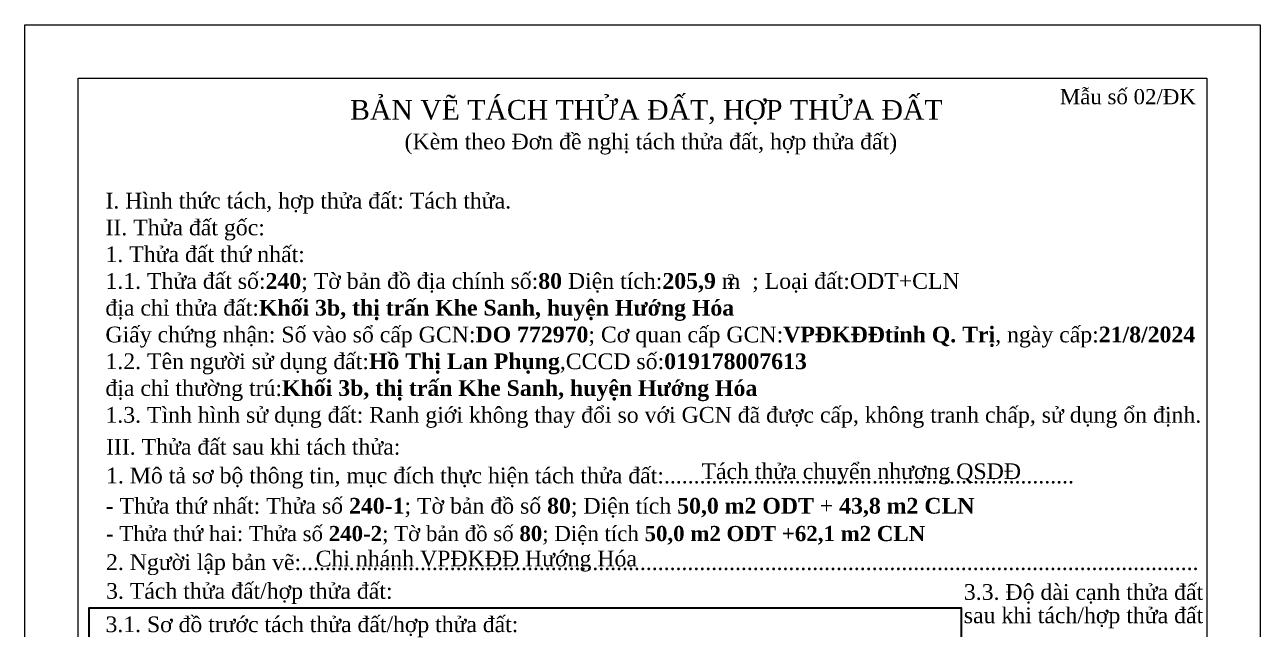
# Model space of a CAD drawing. Header units: metres. Extents: x 551503 to 551603, y 1838698 to 1838809.
# Drawn here: x 551503.23 to 551550.51, y 1838785.1 to 1838808.23 of the extents above; entities that cross this region are included whole.
import ezdxf
from ezdxf.enums import TextEntityAlignment as Align

# ---------------------------------------------------------------- set-up
doc = ezdxf.new("R2010")
doc.units = ezdxf.units.M
doc.header["$MEASUREMENT"] = 0
doc.layers.add('Level 1', color=7, linetype='Continuous', lineweight=0)
doc.layers.add('Level 2', color=7, linetype='Continuous', lineweight=0)
doc.styles.add('Style-Times New Roman', font='times.ttf')

msp = doc.modelspace()

# ---------------------------------------------------------------- linework, layer by layer
at = {"layer": 'Level 1', "color": 250, "linetype": 'Continuous', "lineweight": 30, "flags": 128}
msp.add_lwpolyline([(551539.076, 1838765.052), (551539.076, 1838785.916), (551505.683, 1838785.916), (551505.683, 1838765.052)], dxfattribs=at)
at = {"layer": 'Level 2', "color": 3, "linetype": 'Continuous', "lineweight": 0, "flags": 128}
msp.add_lwpolyline([(551503.227, 1838808.23), (551550.512, 1838808.23), (551550.512, 1838739.984), (551503.227, 1838739.984), (551503.227, 1838808.23)], close=True, dxfattribs=at)
at = {"layer": 'Level 2', "color": 30, "linetype": 'Continuous', "lineweight": 0, "flags": 128}
msp.add_lwpolyline([(551505.268, 1838806.188), (551548.47, 1838806.188), (551548.47, 1838742.025), (551505.268, 1838742.025), (551505.268, 1838806.188)], close=True, dxfattribs=at)

# ---------------------------------------------------------------- texts
at = {"layer": 'Level 1', "color": 250, "linetype": 'Continuous', "lineweight": 0, "style": 'Style-Times New Roman'}
msp.add_text('BẢN VẼ TÁCH THỬA ĐẤT, HỢP THỬA ĐẤT', height=0.75287, dxfattribs=at).set_placement((551527.015, 1838804.974), align=Align.MIDDLE_CENTER)
for s, height, p in [('Mẫu số 02/ĐK', 0.57968, (551542.842, 1838805.188)), ('(Kèm theo Đơn đề nghị tách thửa đất, hợp thửa đất)', 0.6023, (551517.765, 1838803.462)), ('III. Thửa đất sau khi tách thửa:', 0.6023, (551506.338, 1838791.784)), ('1. Mô tả sơ bộ thông tin, mục đích thực hiện tách thửa đất:.....................................................................', 0.602296, (551506.338, 1838790.686)), ('Tách thửa chuyển nhượng QSDĐ', 0.6023, (551529.125, 1838790.847)), ('2. Người lập bản vẽ:.......................................................................................................................................................', 0.602296, (551506.338, 1838787.372)), ('Chi nhánh VPĐKĐĐ Hướng Hóa', 0.6023, (551514.362, 1838787.509)), ('3. Tách thửa đất/hợp thửa đất:', 0.6023, (551506.338, 1838786.27))]:
    msp.add_text(s, height=height, dxfattribs=at).set_placement(p)
at = {"layer": 'Level 1', "color": 5, "linetype": 'Continuous', "lineweight": 0, "style": 'Style-Times New Roman'}
msp.add_text('2', height=0.406, dxfattribs=at).set_placement((551530.114, 1838798.287))
at = {"layer": 'Level 1', "color": 254, "linetype": 'Continuous', "lineweight": 0, "style": 'Style-Times New Roman'}
msp.add_text('3.1. Sơ đồ trước tách thửa đất/hợp thửa đất:', height=0.6, dxfattribs=at).set_placement((551506.32, 1838784.994))
at = {"layer": 'Level 1', "color": 18, "linetype": 'Continuous', "lineweight": 0, "true_color": 0x000000, "insert": (551506.316, 1838788.711), "char_height": 0.602296, "attachment_point": 7, "line_spacing_factor": 1.02, "style": 'Style-Times New Roman'}
msp.add_mtext('I. Hình thức tách, hợp thửa đất: Tách thửa.\\PII. Thửa đất gốc:\\P1. Thửa đất thứ nhất:\\P1.1. Thửa đất số:\\fTimes New Roman|b1|i0|c00|p23;240\\fTimes New Roman|b0|i0|c00|p23;; Tờ bản đồ địa chính số:\\fTimes New Roman|b1|i0|c00|p23;80\\fTimes New Roman|b0|i0|c00|p23; Diện tích:\\fTimes New Roman|b1|i0|c00|p23;205,9\\fTimes New Roman|b0|i0|c00|p23; m  ; Loại đất:ODT+CLN\\Pđịa chỉ thửa đất:\\fTimes New Roman|b1|i0|c00|p23;Khối 3b, thị trấn Khe Sanh, huyện Hướng Hóa\\P\\fTimes New Roman|b0|i0|c00|p23;Giấy chứng nhận: Số vào sổ cấp GCN:\\fTimes New Roman|b1|i0|c00|p23;DO 772970\\fTimes New Roman|b0|i0|c00|p23;; Cơ quan cấp GCN:\\fTimes New Roman|b1|i0|c00|p23;VPĐKĐĐtỉnh Q. Trị\\fTimes New Roman|b0|i0|c00|p23;, ngày cấp:\\fTimes New Roman|b1|i0|c00|p23;21/8/2024\\P\\fTimes New Roman|b0|i0|c00|p23;1.2. Tên người sử dụng đất:\\fTimes New Roman|b1|i0|c00|p23;Hồ Thị Lan Phụng\\fTimes New Roman|b0|i0|c00|p23;,CCCD số:\\fTimes New Roman|b1|i0|c00|p23;019178007613\\P\\fTimes New Roman|b0|i0|c00|p23;địa chỉ thường trú:\\fTimes New Roman|b1|i0|c00|p23;Khối 3b, thị trấn Khe Sanh, huyện Hướng Hóa\\P\\fTimes New Roman|b0|i0|c00|p23;1.3. Tình hình sử dụng đất: Ranh giới không thay đổi so với GCN đã được cấp, không tranh chấp, sử dụng ổn định.\\P\\P\\P\\P\\P', dxfattribs=at)
at = {"layer": 'Level 1', "color": 250, "linetype": 'Continuous', "lineweight": 0, "style": 'Style-Times New Roman'}
for s, insert, char_height, attachment_point, line_spacing_factor in [('- Thửa thứ nhất: Thửa số \\fTimes New Roman|b1|i0|c00|p23;240-1\\fTimes New Roman|b0|i0|c00|p23;; Tờ bản đồ số \\fTimes New Roman|b1|i0|c00|p23;80\\fTimes New Roman|b0|i0|c00|p23;; Diện tích \\fTimes New Roman|b1|i0|c00|p23;50,0\\fTimes New Roman|b0|i0|c00|p23; \\fTimes New Roman|b1|i0|c00|p23;m2 ODT \\fTimes New Roman|b0|i0|c00|p23;+ \\fTimes New Roman|b1|i0|c00|p23;43,8 m2 CLN', (551506.327, 1838789.374), 0.602296, 7, 1.2), ('- Thửa thứ hai: Thửa số \\fTimes New Roman|b1|i0|c00|p23;240-2\\fTimes New Roman|b0|i0|c00|p23;; Tờ bản đồ số \\fTimes New Roman|b1|i0|c00|p23;80\\fTimes New Roman|b0|i0|c00|p23;; Diện tích \\fTimes New Roman|b1|i0|c00|p23;50,0 m2 ODT +62,1 m2 CLN', (551506.338, 1838788.33), 0.579676, 7, 1.2), ('3.3. Độ dài cạnh thửa đất\\Psau khi tách/hợp thửa đất', (551543.746, 1838785.986), 0.6023, 5, 0.888734)]:
    msp.add_mtext(s, dxfattribs=dict(at, insert=insert, char_height=char_height, attachment_point=attachment_point, line_spacing_factor=line_spacing_factor))

doc.saveas('drawing.dxf')
